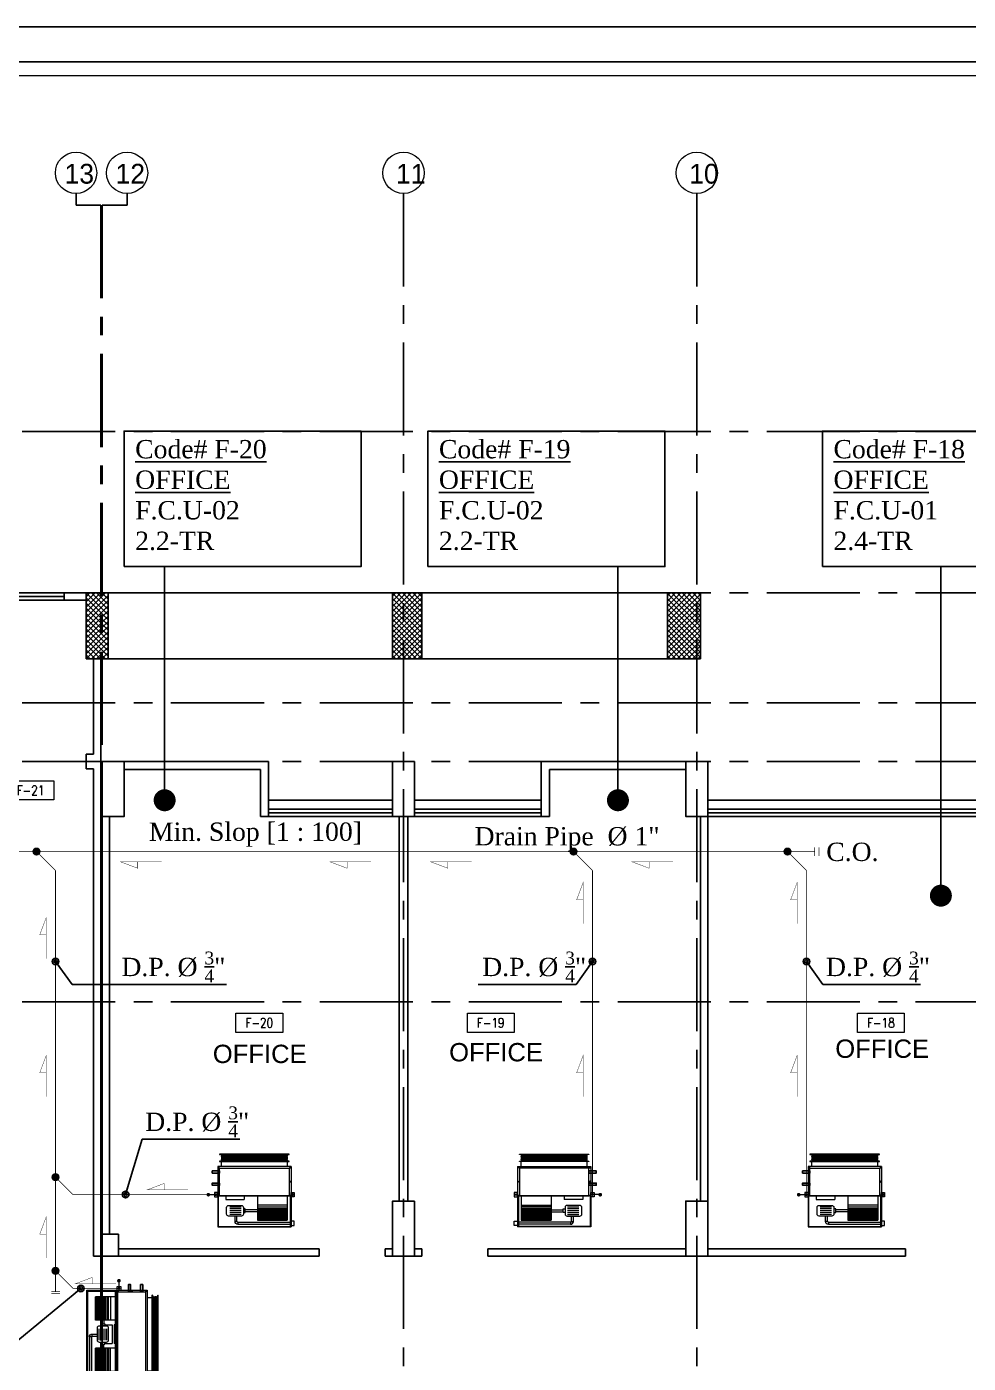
# Model space of a CAD drawing. Extents: x -711 to 2784, y 81 to 852.
# Drawn here: x -703.02 to -690.17, y 140.75 to 158.99 of the extents above; entities that cross this region are included whole.
import ezdxf
from ezdxf.enums import TextEntityAlignment as Align

# ---------------------------------------------------------------- set-up
doc = ezdxf.new("R2010")
doc.units = 0
doc.header["$MEASUREMENT"] = 0
for name, pattern in [('CENTERX2', [101.6, 63.5, -12.7, 12.7, -12.7]), ('DASHDOT', [1, 0.5, -0.25, 0, -0.25]), ('HIDDEN', [0.375, 0.25, -0.125]), ('HIDDEN-Z', [3, 2, -1])]:
    doc.linetypes.add(name, pattern=pattern)
for name, color, linetype in [('01_AC-EQUIP', 206, 'Continuous'), ('AXIS', 1, 'CENTERX2'), ('CH.W.PIPING TEXT', 4, 'Continuous'), ('COL', 2, 'Continuous'), ('COLHATCH', 5, 'Continuous'), ('column', 6, 'Continuous'), ('DRAIN PIPE', 4, 'Continuous'), ('elev', 2, 'Continuous'), ('FASEL', 253, 'Continuous'), ('fram', 252, 'Continuous'), ('M-CH-WP-R', 40, 'HIDDEN-Z'), ('M-CH-WP-S', 142, 'Continuous'), ('M-EQBMNT', 21, 'Continuous'), ('WALL', 4, 'Continuous'), ('WIN', 5, 'Continuous'), ('ZONE TEXT', 73, 'Continuous')]:
    doc.layers.add(name, color=color, linetype=linetype)
doc.layers.add('A-SYMB-RMNU', color=4, linetype='Continuous', lineweight=9)
doc.layers.add('AXIS-TXT', color=171, linetype='Continuous', lineweight=20)
doc.styles.add('AC', font='romans.shx', dxfattribs={"height": 0.2})
doc.styles.add('ARABY', font='sosa.shx')
doc.styles.add('ROMANS-TITLE', font='ROMANS.shx', dxfattribs={"width": 0.8})
doc.dimstyles.new('IHAB', dxfattribs={"dimscale": 0, "dimtxt": 0.15, "dimasz": 0.09, "dimexe": 0.18, "dimexo": 0.0625, "dimgap": 0, "dimtad": 0, "dimtih": 1, "dimtoh": 1, "dimzin": 0, "dimdsep": 46, "dimtxsty": 'ARABY', "dimcen": 0.03, "dimse1": 1, "dimse2": 1, "dimclrd": 36, "dimclrt": 42, "dimadec": 0, "dimazin": 0, "dimtfac": 1, "dimtmove": 1, "dimatfit": 3, "dimldrblk": 'ORIGIN', "dimfxl": 1, "dimtolj": 1, "dimtzin": 0, "dimarcsym": 0})

# ---------------------------------------------------------------- blocks, each defined once
blk = doc.blocks.new('A$C224F6469')
at = {"layer": '01_AC-EQUIP', "color": 1, "lineweight": 20}
for p, q in [((0, 0), (1, 0)), ((0, -0.82), (0, 0)), ((1, -0.82), (1, 0)), ((0.007, -0.004), (0.988, -0.004)), ((0.007, -0.42), (0.007, -0.004)), ((0.32, -0.168), (0.163, -0.168)), ((0.236, -0.074), (0.236, -0.145)), ((0.263, -0.074), (0.236, -0.074)), ((0.263, -0.074), (0.263, -0.145)), ((0.276, -0.035), (1, -0.035)), ((0.276, -0.061), (0.276, -0.035)), ((0.276, -0.061), (1, -0.061)), ((0.541, -0.42), (0.541, -0.09)), ((0.541, -0.09), (0.949, -0.09)), ((0.541, -0.092), (0.949, -0.092)), ((0.541, -0.094), (0.949, -0.094)), ((0.541, -0.096), (0.949, -0.096)), ((0.541, -0.099), (0.949, -0.099)), ((0.541, -0.103), (0.949, -0.103)), ((0.541, -0.106), (0.949, -0.106)), ((0.541, -0.11), (0.949, -0.11)), ((0.541, -0.115), (0.949, -0.115)), ((0.541, -0.122), (0.949, -0.122)), ((0.541, -0.129), (0.949, -0.129)), ((0.541, -0.138), (0.949, -0.138)), ((0.541, -0.148), (0.949, -0.148)), ((0.541, -0.158), (0.949, -0.158)), ((0.541, -0.168), (0.949, -0.168)), ((0.541, -0.175), (0.949, -0.175)), ((0.949, -0.42), (0.949, -0.09)), ((0.988, -0.42), (0.988, -0.004)), ((0.32, -0.194), (0.163, -0.194)), ((0.32, -0.221), (0.163, -0.221)), ((0.32, -0.248), (0.163, -0.248)), ((0.32, -0.274), (0.163, -0.274)), ((0.541, -0.204), (0.376, -0.204)), ((0.541, -0.231), (0.376, -0.231)), ((0.541, -0.184), (0.949, -0.184)), ((0.541, -0.194), (0.949, -0.194)), ((0.541, -0.214), (0.949, -0.214)), ((0.541, -0.23), (0.949, -0.23)), ((0.541, -0.25), (0.949, -0.25)), ((0.541, -0.27), (0.949, -0.27)), ((0.949, -0.295), (0.541, -0.295)), ((0, -0.42), (1, -0.42)), ((0.022, -0.425), (0.001, -0.425)), ((0.011, -0.418), (0.011, -0.432)), ((0.109, -0.37), (0.363, -0.37)), ((0.109, -0.42), (0.109, -0.37)), ((0.363, -0.42), (0.363, -0.37)), ((0.978, -0.425), (0.999, -0.425)), ((0.989, -0.418), (0.989, -0.432)), ((0.022, -0.615), (0.001, -0.615)), ((0.011, -0.608), (0.011, -0.622)), ((0.978, -0.615), (0.999, -0.615)), ((0.989, -0.608), (0.989, -0.622)), ((1, -0.82), (0, -0.82)), ((0.022, -0.81), (0.001, -0.81)), ((0.011, -0.803), (0.011, -0.817)), ((0.05, -0.82), (0.05, -0.89)), ((0.95, -0.82), (0.95, -0.89)), ((0.978, -0.81), (0.999, -0.81)), ((0.989, -0.803), (0.989, -0.817))]:
    blk.add_line(p, q, dxfattribs=at)
at = {"layer": '01_AC-EQUIP', "color": 1, "linetype": 'DASHDOT', "lineweight": 20}
blk.add_line((0.541, -0.168), (0.949, -0.168), dxfattribs=at)
at = {"layer": '01_AC-EQUIP', "color": 4, "lineweight": 20}
blk.add_line((-0.128, -0.438), (-0.023, -0.438), dxfattribs=at)
at = {"layer": '01_AC-EQUIP', "color": 2, "lineweight": 20}
for p, q in [((0.047, -0.9), (0.063, -0.895)), ((0.047, -0.9), (0.063, -0.905)), ((0.047, -0.91), (0.063, -0.905)), ((0.047, -0.91), (0.063, -0.915)), ((0.063, -0.905), (0.937, -0.905)), ((0.953, -0.9), (0.937, -0.895)), ((0.953, -0.9), (0.937, -0.905)), ((0.953, -0.91), (0.937, -0.905)), ((0.953, -0.91), (0.937, -0.915)), ((0.047, -0.92), (0.063, -0.915)), ((0.047, -0.92), (0.063, -0.925)), ((0.047, -0.931), (0.063, -0.925)), ((0.047, -0.931), (0.063, -0.936)), ((0.047, -0.941), (0.063, -0.936)), ((0.047, -0.941), (0.063, -0.946)), ((0.047, -0.951), (0.063, -0.946)), ((0.047, -0.951), (0.063, -0.956)), ((0.047, -0.961), (0.063, -0.956)), ((0.047, -0.961), (0.063, -0.966)), ((0.047, -0.971), (0.063, -0.966)), ((0.047, -0.971), (0.063, -0.976)), ((0.047, -0.981), (0.063, -0.976)), ((0.047, -0.981), (0.063, -0.987)), ((0.063, -0.915), (0.937, -0.915)), ((0.063, -0.925), (0.937, -0.925)), ((0.063, -0.936), (0.937, -0.936)), ((0.063, -0.946), (0.937, -0.946)), ((0.063, -0.956), (0.937, -0.956)), ((0.063, -0.966), (0.937, -0.966)), ((0.063, -0.976), (0.937, -0.976)), ((0.953, -0.92), (0.937, -0.915)), ((0.953, -0.92), (0.937, -0.925)), ((0.953, -0.931), (0.937, -0.925)), ((0.953, -0.931), (0.937, -0.936)), ((0.953, -0.941), (0.937, -0.936)), ((0.953, -0.941), (0.937, -0.946)), ((0.953, -0.951), (0.937, -0.946)), ((0.953, -0.951), (0.937, -0.956)), ((0.953, -0.961), (0.937, -0.956)), ((0.953, -0.961), (0.937, -0.966)), ((0.953, -0.971), (0.937, -0.966)), ((0.953, -0.971), (0.937, -0.976)), ((0.953, -0.981), (0.937, -0.976)), ((0.953, -0.981), (0.937, -0.987))]:
    blk.add_line(p, q, dxfattribs=at)
at = {"layer": '01_AC-EQUIP', "color": 1, "lineweight": 20}
blk.add_lwpolyline([(0.324, -0.145), (0.149, -0.145, 0.414214), (0.122, -0.171), (0.122, -0.264, 0.414214), (0.149, -0.291), (0.324, -0.291, 0.414214), (0.351, -0.264), (0.351, -0.171, 0.414214)], format="xyb", close=True, dxfattribs=at)
for points in [[(1.044, -0.076), (1, -0.076), (1, -0.016), (1.044, -0.016)], [(0.351, -0.193), (0.376, -0.193), (0.376, -0.243), (0.351, -0.243)], [(-0.044, -0.407), (0, -0.407), (0, -0.467), (-0.044, -0.467)], [(0.025, -0.8), (0.975, -0.8), (0.975, -0.42), (0.025, -0.42)], [(1.044, -0.407), (1, -0.407), (1, -0.467), (1.044, -0.467)]]:
    blk.add_lwpolyline(points, close=True, dxfattribs=at)
at = {"layer": '01_AC-EQUIP', "color": 4, "lineweight": 20, "const_width": 0.0252}
blk.add_lwpolyline([(-0.126, -0.45, 1), (-0.131, -0.425, 1)], format="xyb", close=True, dxfattribs=at)
at = {"layer": '01_AC-EQUIP', "color": 2, "lineweight": 20}
for points in [[(0.975, -0.89), (0.975, -0.895), (0.025, -0.895), (0.025, -0.89)], [(0.975, -0.987), (0.975, -0.992), (0.025, -0.992), (0.025, -0.987)]]:
    blk.add_lwpolyline(points, close=True, dxfattribs=at)
at = {"layer": '01_AC-EQUIP', "color": 1, "lineweight": 20}
for centre in [(-0.023, -0.438), (1.023, -0.438)]:
    blk.add_circle(centre, 0.00932, dxfattribs=at)
for radius in [0.0399, 0.0133]:
    blk.add_arc((0.276, -0.074), radius, 90.0006, 180.0006, dxfattribs=at)
at = {"layer": '01_AC-EQUIP', "color": 1, "lineweight": 20, "extrusion": (0, 0, -1)}
for centre, major_axis, start_param, end_param in [((0.011, -0.425), (-0.00827, 0), -1.570796, 4.712389), ((0.011, -0.425), (-0.0047, 0), 3.141593, 9.424778), ((0.011, -0.615), (-0.00827, 0), -1.570796, 4.712389), ((0.011, -0.615), (-0.0047, 0), 3.141593, 9.424778), ((0.011, -0.81), (-0.00827, 0), -1.570796, 4.712389), ((0.011, -0.81), (-0.0047, 0), 3.141593, 9.424778)]:
    blk.add_ellipse(centre, major_axis=major_axis, ratio=0.646018, start_param=start_param, end_param=end_param, dxfattribs=at)
at = {"layer": '01_AC-EQUIP', "color": 1, "lineweight": 20}
for centre, major_axis, start_param, end_param in [((0.989, -0.425), (0.00827, 0), -1.570796, 4.712389), ((0.989, -0.425), (0.0047, 0), 3.141593, 9.424778), ((0.989, -0.615), (0.00827, 0), -1.570796, 4.712389), ((0.989, -0.615), (0.0047, 0), 3.141593, 9.424778), ((0.989, -0.81), (0.00827, 0), -1.570796, 4.712389), ((0.989, -0.81), (0.0047, 0), 3.141593, 9.424778)]:
    blk.add_ellipse(centre, major_axis=major_axis, ratio=0.646018, start_param=start_param, end_param=end_param, dxfattribs=at)
at = {"layer": 'M-CH-WP-R', "color": 6, "linetype": 'ByBlock', "ltscale": 1.5}
blk.add_lwpolyline([(0.025, -0.762), (0.025, -0.732), (-0.075, -0.732), (-0.075, -0.762)], close=True, dxfattribs=at)
at = {"layer": 'M-CH-WP-S', "color": 5, "linetype": 'ByBlock', "ltscale": 1.5}
blk.add_lwpolyline([(0.025, -0.597), (0.025, -0.567), (-0.075, -0.567), (-0.075, -0.597)], close=True, dxfattribs=at)
at = {"layer": 'M-EQBMNT', "color": 21, "linetype": 'ByBlock', "ltscale": 1.5}
blk.add_line((0.541, -0.09), (0.949, -0.09), dxfattribs=at)
blk = doc.blocks.new('A$C069E27EC')
at = {"layer": '01_AC-EQUIP', "color": 2, "linetype": 'Continuous'}
for p, q in [((0, 0), (0, -130)), ((1, 0.3), (0.5, -1.3)), ((1, 0.3), (1.5, -1.3)), ((2, 0.3), (1.5, -1.3)), ((2, 0.3), (2.5, -1.3)), ((3, 0.3), (2.5, -1.3)), ((3, 0.3), (3.6, -1.3)), ((4.1, 0.3), (3.6, -1.3)), ((4.1, 0.3), (4.6, -1.3)), ((5.1, 0.3), (4.6, -1.3)), ((5.1, 0.3), (5.6, -1.3)), ((6.1, 0.3), (5.6, -1.3)), ((6.1, 0.3), (6.6, -1.3)), ((7.1, 0.3), (6.6, -1.3)), ((7.1, 0.3), (7.6, -1.3)), ((8.1, 0.3), (7.6, -1.3)), ((8.1, 0.3), (8.6, -1.3)), ((9.2, 0.3), (8.6, -1.3)), ((9.2, 0.3), (9.7, -1.3)), ((1.5, -128.7), (1.5, -1.3)), ((2.5, -128.7), (2.5, -1.3)), ((3.6, -128.7), (3.6, -1.3)), ((4.6, -128.7), (4.6, -1.3)), ((5.6, -128.7), (5.6, -1.3)), ((6.6, -128.7), (6.6, -1.3)), ((7.6, -128.7), (7.6, -1.3)), ((8.6, -128.7), (8.6, -1.3)), ((1, -130.3), (0.5, -128.7)), ((1, -130.3), (1.5, -128.7)), ((2, -130.3), (1.5, -128.7)), ((2, -130.3), (2.5, -128.7)), ((3, -130.3), (2.5, -128.7)), ((3, -130.3), (3.6, -128.7)), ((4.1, -130.3), (3.6, -128.7)), ((4.1, -130.3), (4.6, -128.7)), ((5.1, -130.3), (4.6, -128.7)), ((5.1, -130.3), (5.6, -128.7)), ((6.1, -130.3), (5.6, -128.7)), ((6.1, -130.3), (6.6, -128.7)), ((7.1, -130.3), (6.6, -128.7)), ((7.1, -130.3), (7.6, -128.7)), ((8.1, -130.3), (7.6, -128.7)), ((8.1, -130.3), (8.6, -128.7)), ((9.2, -130.3), (8.6, -128.7)), ((9.2, -130.3), (9.7, -128.7))]:
    blk.add_line(p, q, dxfattribs=at)
for points in [[(0, 2.5), (0.5, 2.5), (0.5, -132.5), (0, -132.5)], [(9.7, 2.5), (10.2, 2.5), (10.2, -132.5), (9.7, -132.5)]]:
    blk.add_lwpolyline(points, close=True, dxfattribs=at)
blk = doc.blocks.new('A$C7CD32F90')
at = {"layer": '01_AC-EQUIP', "color": 1, "lineweight": 20}
for p, q in [((0.089, -0.4), (0.089, -0.116)), ((0.408, -0.116), (0.089, -0.116)), ((0.408, -0.117), (0.089, -0.117)), ((0.408, -0.119), (0.089, -0.119)), ((0.408, -0.122), (0.089, -0.122)), ((0.408, -0.125), (0.089, -0.125)), ((0.408, -0.128), (0.089, -0.128)), ((0.408, -0.132), (0.089, -0.132)), ((0.408, -0.136), (0.089, -0.136)), ((0.408, -0.141), (0.089, -0.141)), ((0.408, -0.148), (0.089, -0.148)), ((0.408, -0.155), (0.089, -0.155)), ((0.408, -0.164), (0.089, -0.164)), ((0.408, -0.173), (0.089, -0.173)), ((0.408, -0.4), (0.408, -0.116)), ((0.683, -0.168), (0.526, -0.168)), ((0.599, -0.074), (0.599, -0.145)), ((0.626, -0.074), (0.599, -0.074)), ((0.626, -0.074), (0.626, -0.145)), ((0.639, -0.035), (1.2, -0.035)), ((0.639, -0.061), (0.639, -0.035)), ((0.639, -0.061), (1.2, -0.061)), ((0.791, -0.4), (0.791, -0.116)), ((0.791, -0.116), (1.11, -0.116)), ((0.791, -0.117), (1.11, -0.117)), ((0.791, -0.119), (1.11, -0.119)), ((0.791, -0.122), (1.11, -0.122)), ((0.791, -0.125), (1.11, -0.125)), ((0.791, -0.128), (1.11, -0.128)), ((0.791, -0.132), (1.11, -0.132)), ((0.791, -0.136), (1.11, -0.136)), ((0.791, -0.141), (1.11, -0.141)), ((0.791, -0.148), (1.11, -0.148)), ((0.791, -0.155), (1.11, -0.155)), ((0.791, -0.164), (1.11, -0.164)), ((0.791, -0.173), (1.11, -0.173)), ((1.11, -0.4), (1.11, -0.116)), ((0.408, -0.183), (0.089, -0.183)), ((0.408, -0.193), (0.089, -0.193)), ((0.408, -0.201), (0.089, -0.201)), ((0.408, -0.209), (0.089, -0.209)), ((0.408, -0.219), (0.089, -0.219)), ((0.408, -0.229), (0.089, -0.229)), ((0.408, -0.239), (0.089, -0.239)), ((0.408, -0.255), (0.089, -0.255)), ((0.408, -0.275), (0.089, -0.275)), ((0.408, -0.295), (0.089, -0.295)), ((0.089, -0.321), (0.408, -0.321)), ((0.408, -0.204), (0.46, -0.204)), ((0.408, -0.231), (0.46, -0.231)), ((0.472, -0.243), (0.472, -0.343)), ((0.472, -0.343), (0.726, -0.343)), ((0.683, -0.194), (0.526, -0.194)), ((0.683, -0.221), (0.526, -0.221)), ((0.683, -0.248), (0.526, -0.248)), ((0.683, -0.274), (0.526, -0.274)), ((0.726, -0.243), (0.726, -0.343)), ((0.791, -0.204), (0.739, -0.204)), ((0.791, -0.231), (0.739, -0.231)), ((0.791, -0.183), (1.11, -0.183)), ((0.791, -0.193), (1.11, -0.193)), ((0.791, -0.201), (1.11, -0.201)), ((0.791, -0.209), (1.11, -0.209)), ((0.791, -0.219), (1.11, -0.219)), ((0.791, -0.229), (1.11, -0.229)), ((0.791, -0.239), (1.11, -0.239)), ((0.791, -0.255), (1.11, -0.255)), ((0.791, -0.275), (1.11, -0.275)), ((0.791, -0.295), (1.11, -0.295)), ((1.11, -0.321), (0.791, -0.321)), ((0.022, -0.425), (0.001, -0.425)), ((0.011, -0.418), (0.011, -0.432)), ((0.472, -0.37), (0.726, -0.37)), ((0.472, -0.4), (0.472, -0.37)), ((0.726, -0.4), (0.726, -0.37)), ((1.178, -0.425), (1.199, -0.425)), ((1.189, -0.418), (1.189, -0.432)), ((0.022, -0.615), (0.001, -0.615)), ((0.011, -0.608), (0.011, -0.622)), ((1.178, -0.615), (1.199, -0.615)), ((1.189, -0.608), (1.189, -0.622)), ((0.022, -0.81), (0.001, -0.81)), ((0.011, -0.803), (0.011, -0.817)), ((0.1, -0.824), (0.1, -0.89)), ((1.1, -0.824), (1.1, -0.89)), ((1.178, -0.81), (1.199, -0.81)), ((1.189, -0.803), (1.189, -0.817))]:
    blk.add_line(p, q, dxfattribs=at)
at = {"layer": '01_AC-EQUIP', "color": 1, "linetype": 'DASHDOT', "lineweight": 20}
for p, q in [((0.408, -0.193), (0.089, -0.193)), ((0.791, -0.193), (1.11, -0.193))]:
    blk.add_line(p, q, dxfattribs=at)
at = {"layer": '01_AC-EQUIP', "color": 4, "lineweight": 20}
blk.add_line((-0.128, -0.438), (-0.023, -0.438), dxfattribs=at)
at = {"layer": '01_AC-EQUIP', "color": 1, "lineweight": 20}
for points in [[(0, -0.4), (1.2, -0.4), (1.2, 0), (0, 0)], [(0.012, -0.388), (1.188, -0.388), (1.188, -0.012), (0.012, -0.012)], [(1.244, -0.076), (1.2, -0.076), (1.2, -0.016), (1.244, -0.016)], [(0.485, -0.193), (0.46, -0.193), (0.46, -0.243), (0.485, -0.243)], [(0.714, -0.193), (0.739, -0.193), (0.739, -0.243), (0.714, -0.243)], [(-0.044, -0.407), (0, -0.407), (0, -0.467), (-0.044, -0.467)], [(1.2, -0.4), (0, -0.4), (0, -0.824), (1.2, -0.824)], [(1.175, -0.42), (0.024, -0.42), (0.024, -0.8), (1.175, -0.8)], [(1.244, -0.407), (1.2, -0.407), (1.2, -0.467), (1.244, -0.467)]]:
    blk.add_lwpolyline(points, close=True, dxfattribs=at)
blk.add_lwpolyline([(0.687, -0.145), (0.511, -0.145, 0.414214), (0.485, -0.171), (0.485, -0.264, 0.414214), (0.511, -0.291), (0.687, -0.291, 0.414214), (0.714, -0.264), (0.714, -0.171, 0.414214)], format="xyb", close=True, dxfattribs=at)
at = {"layer": '01_AC-EQUIP', "color": 4, "lineweight": 20, "const_width": 0.0252}
blk.add_lwpolyline([(-0.126, -0.45, 1), (-0.131, -0.425, 1)], format="xyb", close=True, dxfattribs=at)
at = {"layer": '01_AC-EQUIP', "color": 1, "lineweight": 20}
for centre in [(-0.023, -0.438), (1.223, -0.438)]:
    blk.add_circle(centre, 0.00932, dxfattribs=at)
for radius in [0.0399, 0.0133]:
    blk.add_arc((0.639, -0.074), radius, 90.0006, 180.0006, dxfattribs=at)
at = {"layer": '01_AC-EQUIP', "color": 1, "lineweight": 20, "extrusion": (0, 0, -1)}
for centre, major_axis, start_param, end_param in [((0.011, -0.425), (-0.00827, 0), -1.570796, 4.712389), ((0.011, -0.425), (-0.0047, 0), 3.141593, 9.424778), ((0.011, -0.615), (-0.00827, 0), -1.570796, 4.712389), ((0.011, -0.615), (-0.0047, 0), 3.141593, 9.424778), ((0.011, -0.81), (-0.00827, 0), -1.570796, 4.712389), ((0.011, -0.81), (-0.0047, 0), 3.141593, 9.424778)]:
    blk.add_ellipse(centre, major_axis=major_axis, ratio=0.646018, start_param=start_param, end_param=end_param, dxfattribs=at)
at = {"layer": '01_AC-EQUIP', "color": 1, "lineweight": 20}
for centre, major_axis, start_param, end_param in [((1.189, -0.425), (0.00827, 0), -1.570796, 4.712389), ((1.189, -0.425), (0.0047, 0), 3.141593, 9.424778), ((1.189, -0.615), (0.00827, 0), -1.570796, 4.712389), ((1.189, -0.615), (0.0047, 0), 3.141593, 9.424778), ((1.189, -0.81), (0.00827, 0), -1.570796, 4.712389), ((1.189, -0.81), (0.0047, 0), 3.141593, 9.424778)]:
    blk.add_ellipse(centre, major_axis=major_axis, ratio=0.646018, start_param=start_param, end_param=end_param, dxfattribs=at)
at = {"layer": 'M-CH-WP-R', "color": 6, "linetype": 'ByBlock', "ltscale": 1.5}
blk.add_lwpolyline([(0.025, -0.762), (0.025, -0.732), (-0.075, -0.732), (-0.075, -0.762)], close=True, dxfattribs=at)
at = {"layer": 'M-CH-WP-S', "color": 5, "linetype": 'ByBlock', "ltscale": 1.5}
blk.add_lwpolyline([(0.025, -0.597), (0.025, -0.567), (-0.075, -0.567), (-0.075, -0.597)], close=True, dxfattribs=at)
at = {"layer": 'M-EQBMNT', "color": 21, "linetype": 'ByBlock', "ltscale": 1.5}
for p, q in [((0.408, -0.116), (0.089, -0.116)), ((0.791, -0.116), (1.11, -0.116))]:
    blk.add_line(p, q, dxfattribs=at)
at = {"layer": '01_AC-EQUIP', "color": 1, "lineweight": 20, "xscale": 0.00784765227677817, "yscale": 0.00784765227677817, "zscale": 0.00784765227677817, "rotation": 270}
blk.add_blockref('A$C069E27EC', (1.11, -0.89), dxfattribs=at)
blk = doc.blocks.new('DOT')
at = {"color": 0, "linetype": 'ByBlock'}
blk.add_line((-0.5, 0), (-1, 0), dxfattribs=at)
at = {"color": 0, "linetype": 'ByBlock', "const_width": 0.5}
blk.add_lwpolyline([(-0.25, 0, 1), (0.25, 0, 1)], format="xyb", close=True, dxfattribs=at)
blk = doc.blocks.new('A-ROOM')
at = {"layer": 'A-SYMB-RMNU'}
blk.add_lwpolyline([(-425, 175), (425, 175), (425, -175), (-425, -175)], close=True, dxfattribs=at)
at = {"layer": 'A-SYMB-RMNU', "style": 'ROMANS-TITLE', "width": 0.8}
blk.add_attdef('ROOM-NO', text='', height=175, dxfattribs=at).set_placement((0, 0), align=Align.MIDDLE)

msp = doc.modelspace()

# ---------------------------------------------------------------- hatches: boundary and pattern name
at = {"layer": 'COLHATCH', "linetype": 'Continuous'}
h = msp.add_hatch(dxfattribs=at)
h.set_pattern_fill('_USER', color=252, scale=0.05, angle=45, style=0, double=1, pattern_type=0)
h.set_pattern_definition([(45, (-481.988946, -26.312867), (-0.035355339, 0.035355339), []), (135, (-481.988946, -26.312867), (-0.035355339, -0.035355339), [])])
h.paths.add_polyline_path([(-661.549, 151.267), (-661.849, 151.267), (-661.849, 150.367), (-661.549, 150.367)])
h.paths.add_polyline_path([(-659.549, 151.267), (-660.349, 151.267), (-660.349, 150.967), (-659.549, 150.967)])
h.paths.add_polyline_path([(-657.599, 149.267), (-657.899, 149.267), (-657.899, 148.667), (-657.599, 148.667)])
h.paths.add_polyline_path([(-657.199, 145.687), (-657.999, 145.687), (-657.999, 145.387), (-657.199, 145.387)])
h.paths.add_polyline_path([(-659.749, 145.687), (-660.549, 145.687), (-660.549, 145.387), (-659.749, 145.387)])
h.paths.add_polyline_path([(-659.649, 140.637), (-660.549, 140.637), (-660.549, 140.337), (-659.649, 140.337)])
h.paths.add_polyline_path([(-657.199, 140.687), (-657.999, 140.687), (-657.999, 140.387), (-657.199, 140.387)])
h.paths.add_polyline_path([(-659.456, 134.417), (-660.556, 134.417), (-660.556, 134.117), (-659.703, 134.117, -0.011587), (-659.719, 133.431), (-659.47, 133.421, 0.01656)])
h.paths.add_polyline_path([(-659.651, 131.687), (-659.904, 131.687, -0.040808), (-660.493, 129.348), (-660.256, 129.267, 0.04151)])
h.paths.add_polyline_path([(-661.549, 132.287), (-661.849, 132.287), (-661.849, 131.387), (-661.549, 131.387)])
h.paths.add_polyline_path([(-665.679, 132.287), (-666.079, 132.287), (-666.079, 131.387), (-665.679, 131.387)])
h.paths.add_polyline_path([(-669.479, 132.287), (-669.929, 132.287), (-669.929, 131.387), (-669.479, 131.387)])
h.paths.add_polyline_path([(-669.729, 130.467), (-670.029, 130.467), (-670.029, 129.567), (-669.729, 129.567)])
h.paths.add_polyline_path([(-677.729, 132.287), (-678.029, 132.287), (-678.029, 131.387), (-677.729, 131.387)])
h.paths.add_polyline_path([(-677.729, 130.467), (-678.029, 130.467), (-678.029, 129.567), (-677.729, 129.567)])
h.paths.add_polyline_path([(-685.729, 132.287), (-686.029, 132.287), (-686.029, 131.387), (-685.729, 131.387)])
h.paths.add_polyline_path([(-685.729, 130.467), (-686.029, 130.467), (-686.029, 129.567), (-685.729, 129.567)])
h.paths.add_polyline_path([(-693.829, 132.287), (-694.279, 132.287), (-694.279, 131.387), (-693.828, 131.387)])
h.paths.add_polyline_path([(-693.729, 130.467), (-694.029, 130.467), (-694.029, 129.567), (-693.729, 129.567)])
h.paths.add_polyline_path([(-697.679, 132.287), (-698.079, 132.287), (-698.079, 131.387), (-697.679, 131.387)])
h.paths.add_polyline_path([(-701.909, 132.287), (-702.209, 132.287), (-702.209, 131.387), (-701.909, 131.387)])
h.paths.add_polyline_path([(-703.201, 134.417), (-704.301, 134.417, 0.01656), (-704.288, 133.421), (-704.039, 133.431, -0.011587), (-704.054, 134.117), (-703.201, 134.117)])
h.paths.add_polyline_path([(-703.854, 131.687), (-704.107, 131.687, 0.04151), (-703.502, 129.267), (-703.265, 129.348, -0.040808)])
h.paths.add_polyline_path([(-703.209, 140.637), (-704.109, 140.637), (-704.109, 140.337), (-703.209, 140.337)])
h.paths.add_polyline_path([(-705.759, 140.687), (-706.559, 140.687), (-706.559, 140.387), (-705.759, 140.387)])
h.paths.add_polyline_path([(-705.759, 145.687), (-706.559, 145.687), (-706.559, 145.387), (-705.759, 145.387)])
h.paths.add_polyline_path([(-703.209, 145.687), (-704.009, 145.687), (-704.009, 145.387), (-703.209, 145.387)])
h.paths.add_polyline_path([(-705.859, 149.267), (-706.159, 149.267), (-706.159, 148.667), (-705.859, 148.667)])
h.paths.add_polyline_path([(-703.409, 151.267), (-704.209, 151.267), (-704.209, 150.967), (-703.409, 150.967)])
h.paths.add_polyline_path([(-701.909, 151.267), (-702.209, 151.267), (-702.209, 150.367), (-701.909, 150.367)])
h.paths.add_polyline_path([(-697.629, 151.267), (-698.029, 151.267), (-698.029, 150.367), (-697.629, 150.367)])
h.paths.add_polyline_path([(-693.829, 151.267), (-694.279, 151.267), (-694.279, 150.367), (-693.829, 150.367)])
h.paths.add_polyline_path([(-684.479, 153.467), (-684.779, 153.467), (-684.779, 152.867), (-684.479, 152.867)])
h.paths.add_polyline_path([(-684.479, 150.967), (-679.379, 150.967), (-679.379, 149.517), (-679.079, 149.517), (-679.079, 151.267), (-684.779, 151.267), (-684.779, 149.517), (-684.479, 149.517)])
h.paths.add_polyline_path([(-677.729, 153.467), (-678.029, 153.467), (-678.029, 152.867), (-677.729, 152.867)])
h.paths.add_polyline_path([(-677.729, 150.117), (-678.029, 150.117), (-678.029, 149.517), (-677.729, 149.517)])
h.paths.add_polyline_path([(-669.479, 151.267), (-669.929, 151.267), (-669.929, 150.367), (-669.479, 150.367)])
at = {"layer": 'DRAIN PIPE', "linetype": 'Continuous'}
for points in [[(-702.93, 147.736, 1), (-702.841, 147.736, 1)], [(-695.605, 147.736, 1), (-695.515, 147.736, 1)], [(-692.685, 147.736, 1), (-692.596, 147.736, 1)], [(-702.671, 143.295, 1), (-702.582, 143.295, 1)], [(-702.671, 142.015, 1), (-702.582, 142.015, 1)]]:
    msp.add_hatch(color=2, dxfattribs=at).paths.add_polyline_path(points)

# ---------------------------------------------------------------- linework, layer by layer
at = {"layer": 'AXIS', "color": 252, "linetype": 'CENTERX2', "ltscale": 0.02}
for p, q in [((-702.347, 156.559), (-702.347, 156.716)), ((-701.651, 156.559), (-701.651, 156.716)), ((-697.879, 156.716), (-697.879, 124.268)), ((-693.879, 156.716), (-693.879, 124.268)), ((-702.009, 156.559), (-702.347, 156.559)), ((-702.009, 156.559), (-702.009, 124.425)), ((-701.989, 156.559), (-701.989, 124.425)), ((-701.989, 156.559), (-701.651, 156.559)), ((-655.078, 153.467), (-708.68, 153.467)), ((-655.078, 151.267), (-708.68, 151.267)), ((-655.078, 149.767), (-708.68, 149.767)), ((-655.078, 148.967), (-708.68, 148.967)), ((-655.078, 145.687), (-708.68, 145.687))]:
    msp.add_line(p, q, dxfattribs=at)
at = {"layer": 'AXIS-TXT'}
for centre in [(-702.347, 156.998), (-701.651, 156.998), (-697.879, 156.998), (-693.879, 156.998)]:
    msp.add_circle(centre, 0.282, dxfattribs=at)
at = {"layer": 'CH.W.PIPING TEXT', "color": 34, "linetype": 'Continuous'}
for points in [[(-701.691, 151.626), (-698.458, 151.626), (-698.458, 153.474), (-701.691, 153.474)], [(-697.547, 151.626), (-694.313, 151.626), (-694.313, 153.474), (-697.547, 153.474)], [(-692.165, 151.626), (-688.931, 151.626), (-688.931, 153.474), (-692.165, 153.474)]]:
    msp.add_lwpolyline(points, close=True, dxfattribs=at)
at = {"layer": 'COL', "color": 252, "linetype": 'Continuous'}
for points in [[(-701.689, 148.967), (-701.989, 148.967), (-701.989, 148.217), (-701.689, 148.217)], [(-697.729, 148.967), (-698.029, 148.967), (-698.029, 148.217), (-697.729, 148.217)], [(-693.729, 148.967), (-694.029, 148.967), (-694.029, 148.217), (-693.729, 148.217)], [(-697.729, 142.967), (-698.029, 142.967), (-698.029, 142.217), (-697.729, 142.217)], [(-693.729, 142.967), (-694.029, 142.967), (-694.029, 142.217), (-693.729, 142.217)], [(-701.769, 142.517), (-701.989, 142.517), (-701.989, 142.217), (-701.769, 142.217)]]:
    msp.add_lwpolyline(points, close=True, dxfattribs=at)
at = {"layer": 'column'}
for points in [[(-702.209, 150.367), (-701.909, 150.367), (-701.909, 151.267), (-702.209, 151.267)], [(-698.029, 150.367), (-697.629, 150.367), (-697.629, 151.267), (-698.029, 151.267)], [(-694.279, 150.367), (-693.829, 150.367), (-693.829, 151.267), (-694.279, 151.267)]]:
    msp.add_lwpolyline(points, close=True, dxfattribs=at)
at = {"layer": 'DRAIN PIPE', "color": 6, "const_width": 0.01}
for points in [[(-692.27, 147.736), (-704.71, 147.736)], [(-702.885, 147.736), (-702.627, 147.477)], [(-695.56, 147.736), (-695.301, 147.477)], [(-692.64, 147.736), (-692.382, 147.477)], [(-692.27, 147.795), (-692.27, 147.677)], [(-692.212, 147.795), (-692.212, 147.677)], [(-702.627, 141.732), (-702.627, 147.477)], [(-695.301, 143.056), (-695.301, 147.477)], [(-692.382, 143.056), (-692.382, 147.477)], [(-702.627, 143.295), (-702.388, 143.056)], [(-700.437, 143.056), (-702.388, 143.056)], [(-702.627, 142.015), (-702.388, 141.776)], [(-702.686, 141.732), (-702.568, 141.732)], [(-702.686, 141.703), (-702.568, 141.703)], [(-701.761, 141.776), (-702.388, 141.776)]]:
    msp.add_lwpolyline(points, dxfattribs=at)
at = {"layer": 'DRAIN PIPE', "color": 2, "linetype": 'Continuous', "const_width": 0.005}
for points in [[(-701.181, 147.597), (-701.741, 147.597), (-701.506, 147.509), (-701.506, 147.597)], [(-698.322, 147.597), (-698.882, 147.597), (-698.647, 147.509), (-698.647, 147.597)], [(-696.949, 147.597), (-697.51, 147.597), (-697.275, 147.509), (-697.275, 147.597)], [(-694.203, 147.597), (-694.763, 147.597), (-694.528, 147.509), (-694.528, 147.597)], [(-695.429, 146.754), (-695.429, 147.315), (-695.517, 147.08), (-695.429, 147.08)], [(-692.509, 146.754), (-692.509, 147.315), (-692.597, 147.08), (-692.509, 147.08)], [(-702.754, 146.274), (-702.754, 146.835), (-702.842, 146.6), (-702.754, 146.6)], [(-702.754, 144.394), (-702.754, 144.954), (-702.842, 144.719), (-702.754, 144.719)], [(-695.429, 144.394), (-695.429, 144.954), (-695.517, 144.719), (-695.429, 144.719)], [(-692.509, 144.394), (-692.509, 144.954), (-692.597, 144.719), (-692.509, 144.719)], [(-700.82, 143.119), (-701.38, 143.119), (-701.146, 143.208), (-701.146, 143.119)], [(-702.754, 142.191), (-702.754, 142.752), (-702.842, 142.517), (-702.754, 142.517)], [(-701.8, 141.837), (-702.361, 141.837), (-702.126, 141.926), (-702.126, 141.837)]]:
    msp.add_lwpolyline(points, dxfattribs=at)
at = {"layer": 'DRAIN PIPE', "color": 2, "linetype": 'Continuous'}
for centre in [(-702.885, 147.736), (-695.56, 147.736), (-692.64, 147.736), (-702.627, 143.295), (-702.627, 142.015)]:
    msp.add_circle(centre, 0.0448, dxfattribs=at)
at = {"layer": 'elev', "color": 252, "linetype": 'Continuous'}
for p, q in [((-698.029, 151.267), (-701.909, 151.267)), ((-694.279, 151.267), (-697.629, 151.267)), ((-701.909, 150.367), (-698.029, 150.367)), ((-697.629, 150.367), (-694.279, 150.367))]:
    msp.add_line(p, q, dxfattribs=at)
at = {"layer": 'FASEL', "linetype": 'HIDDEN'}
for points in [[(-702.009, 133.667), (-702.009, 148.967)], [(-701.989, 133.687), (-701.989, 148.967)]]:
    msp.add_lwpolyline(points, dxfattribs=at)
at = {"layer": 'fram'}
msp.add_line((-646.067, 158.515), (-710.114, 158.515), dxfattribs=at)
for points in [[(-710.591, 158.992), (-645.591, 158.992), (-645.591, 120.992), (-710.591, 120.992)], [(-653.644, 158.515), (-710.114, 158.515), (-710.114, 121.469), (-653.644, 121.469)]]:
    msp.add_lwpolyline(points, close=True, dxfattribs=at)
at = {"layer": 'WALL', "color": 252, "linetype": 'Continuous'}
for p, q in [((-702.509, 151.267), (-702.509, 151.167)), ((-702.509, 151.267), (-701.909, 151.267)), ((-702.209, 151.267), (-701.909, 151.267)), ((-701.909, 151.267), (-701.909, 150.367)), ((-694.279, 150.367), (-694.279, 151.267)), ((-694.279, 151.267), (-693.829, 151.267)), ((-693.829, 151.267), (-693.829, 150.367)), ((-702.509, 151.167), (-702.209, 151.167)), ((-702.209, 151.167), (-702.209, 150.367)), ((-702.209, 150.367), (-702.109, 150.367)), ((-702.109, 150.367), (-702.109, 149.067)), ((-702.009, 150.367), (-702.009, 142.217)), ((-701.909, 150.367), (-702.009, 150.367)), ((-693.829, 150.367), (-694.279, 150.367)), ((-702.109, 149.067), (-702.209, 149.067)), ((-702.209, 148.867), (-702.209, 149.067)), ((-702.109, 148.867), (-702.209, 148.867)), ((-702.109, 148.867), (-702.109, 147.037)), ((-702.109, 148.867), (-702.109, 142.217)), ((-701.989, 148.967), (-699.719, 148.967)), ((-701.989, 148.967), (-701.989, 142.217)), ((-701.689, 148.857), (-699.829, 148.857)), ((-701.689, 148.857), (-701.689, 148.217)), ((-699.829, 148.857), (-699.829, 148.217)), ((-699.719, 148.967), (-699.719, 148.217)), ((-698.029, 148.217), (-698.029, 148.967)), ((-698.029, 148.967), (-697.729, 148.967)), ((-697.729, 148.967), (-697.729, 148.217)), ((-693.729, 148.967), (-695.999, 148.967)), ((-695.999, 148.967), (-695.999, 148.217)), ((-694.029, 148.857), (-695.889, 148.857)), ((-695.889, 148.857), (-695.889, 148.217)), ((-694.029, 148.857), (-694.029, 148.217)), ((-693.729, 148.967), (-693.729, 142.217)), ((-701.989, 148.217), (-701.989, 142.517)), ((-701.889, 148.217), (-701.889, 142.517)), ((-701.689, 148.217), (-701.889, 148.217)), ((-699.829, 148.217), (-699.719, 148.217)), ((-697.939, 148.217), (-698.029, 148.217)), ((-697.939, 148.217), (-697.939, 142.967)), ((-697.819, 148.217), (-697.819, 142.967)), ((-697.729, 148.217), (-697.819, 148.217)), ((-695.999, 148.217), (-695.889, 148.217)), ((-694.029, 148.217), (-693.829, 148.217)), ((-693.829, 148.217), (-693.829, 142.967)), ((-697.939, 142.967), (-698.029, 142.967)), ((-698.029, 142.967), (-698.029, 142.217)), ((-697.819, 142.967), (-697.729, 142.967)), ((-697.729, 142.967), (-697.729, 142.217)), ((-693.829, 142.967), (-694.029, 142.967)), ((-694.029, 142.967), (-694.029, 142.217)), ((-701.889, 142.517), (-701.769, 142.517)), ((-701.769, 142.517), (-701.769, 142.217)), ((-702.009, 142.217), (-702.109, 142.217)), ((-701.989, 142.217), (-701.769, 142.217)), ((-698.029, 142.217), (-697.729, 142.217)), ((-698.029, 142.217), (-697.729, 142.217)), ((-694.029, 142.217), (-693.729, 142.217))]:
    msp.add_line(p, q, dxfattribs=at)
at = {"layer": 'WALL', "linetype": 'Continuous'}
msp.add_lwpolyline([(-653.836, 158.323, 0.0192, 0.0192, 0), (-709.922, 158.323, 0.0192, 0.0192, 0), (-709.922, 121.661, 0.0192, 0.0192, 0), (-653.836, 121.661, 0.0192, 0.0192, 0)], format="xyseb", close=True, dxfattribs=at)
at = {"layer": 'WALL', "color": 252, "linetype": 'Continuous'}
msp.add_lwpolyline([(-698.029, 151.267), (-697.629, 151.267), (-697.629, 150.367), (-698.029, 150.367)], close=True, dxfattribs=at)
at = {"layer": 'WIN', "color": 252}
for p, q in [((-702.509, 151.267), (-703.309, 151.267)), ((-703.309, 151.217), (-702.509, 151.217)), ((-703.309, 151.167), (-702.509, 151.167)), ((-699.719, 148.437), (-698.029, 148.437)), ((-699.719, 148.317), (-698.029, 148.317)), ((-697.729, 148.437), (-695.999, 148.437)), ((-697.729, 148.317), (-695.999, 148.317)), ((-693.729, 148.437), (-690.029, 148.437)), ((-693.729, 148.317), (-690.029, 148.317)), ((-699.719, 148.267), (-698.029, 148.267)), ((-699.719, 148.217), (-698.029, 148.217)), ((-697.729, 148.267), (-695.999, 148.267)), ((-697.729, 148.217), (-695.999, 148.217)), ((-693.729, 148.267), (-690.029, 148.267)), ((-693.729, 148.217), (-690.029, 148.217)), ((-701.769, 142.317), (-699.029, 142.317)), ((-699.029, 142.317), (-699.029, 142.217)), ((-698.129, 142.317), (-698.129, 142.217)), ((-698.129, 142.317), (-698.029, 142.317)), ((-697.729, 142.317), (-697.629, 142.317)), ((-697.629, 142.317), (-697.629, 142.217)), ((-696.729, 142.317), (-696.729, 142.217)), ((-694.029, 142.317), (-696.729, 142.317)), ((-693.729, 142.317), (-691.029, 142.317)), ((-691.029, 142.317), (-691.029, 142.217)), ((-699.029, 142.217), (-701.769, 142.217)), ((-698.129, 142.217), (-698.029, 142.217)), ((-697.729, 142.217), (-697.629, 142.217)), ((-696.729, 142.217), (-694.029, 142.217)), ((-691.029, 142.217), (-693.729, 142.217))]:
    msp.add_line(p, q, dxfattribs=at)

# ---------------------------------------------------------------- block references
at = {"layer": '01_AC-EQUIP', "xscale": -1}
for name, p, rotation in [('A$C224F6469', (-700.414, 142.617), 180), ('A$C224F6469', (-692.359, 142.617), 180), ('A$C7CD32F90', (-702.199, 141.752), 90)]:
    msp.add_blockref(name, p, dxfattribs=dict(at, rotation=rotation))
at = {"layer": '01_AC-EQUIP', "rotation": 180}
msp.add_blockref('A$C224F6469', (-695.324, 142.617), dxfattribs=at)
at = {"layer": 'A-SYMB-RMNU', "xscale": 0.0007500000000391083, "yscale": 0.0007500000000106866, "zscale": 0.00075}
for p, values in [((-702.967, 148.572), {'ROOM-NO': 'F-21'}), ((-699.846, 145.4), {'ROOM-NO': 'F-20'}), ((-696.689, 145.4), {'ROOM-NO': 'F-19'}), ((-691.366, 145.4), {'ROOM-NO': 'F-18'})]:
    msp.add_blockref('A-ROOM', p, dxfattribs=at).add_auto_attribs(values)

# ---------------------------------------------------------------- texts
at = {"layer": 'AXIS-TXT', "style": 'ARABY'}
for s, p in [('13', (-702.503, 156.851, 0)), ('12', (-701.807, 156.851, 0)), ('11', (-697.981, 156.851, 0)), ('10', (-693.981, 156.851, 0))]:
    msp.add_text(s, height=0.27, dxfattribs=at).set_placement(p)
at = {"layer": 'CH.W.PIPING TEXT', "color": 47, "linetype": 'Continuous', "char_height": 0.25, "width": 3.95146, "attachment_point": 7, "style": 'AC'}
for s, insert in [('\\A1;{\\fTimes New Roman|b0|i0|c0|p18;\\L\\C3;Code# F-20\\POFFICE\\P\\l\\C256;F.C.U-02\\L\\C3;\\P\\l\\C34;2.2-TR}', (-701.54, 151.847)), ('\\A1;{\\fTimes New Roman|b0|i0|c0|p18;\\L\\C3;Code# F-19\\POFFICE\\P\\l\\C256;F.C.U-02\\L\\C3;\\P\\l\\C34;2.2-TR}', (-697.396, 151.847)), ('\\A1;{\\fTimes New Roman|b0|i0|c0|p18;\\L\\C3;Code# F-18\\POFFICE\\P\\l\\C256;F.C.U-01\\C34;\\P2.4-TR}', (-692.013, 151.847))]:
    msp.add_mtext(s, dxfattribs=dict(at, insert=insert))
at = {"layer": 'DRAIN PIPE', "color": 2, "insert": (-701.352, 148.133), "char_height": 0.25, "width": 10.22534, "attachment_point": 1, "style": 'AC'}
msp.add_mtext('\\A1;{\\fTimes New Roman|b0|i0|c0|p18;Min. Slop [1 : 100]}', dxfattribs=at)
at = {"layer": 'DRAIN PIPE', "color": 6, "char_height": 0.25, "width": 10.22534, "attachment_point": 1, "style": 'AC'}
for s, insert in [('\\A1;{\\fTimes New Roman|b0|i0|c0|p18;\\C5;Drain Pipe  %%C 1"}', (-696.91, 148.071)), ('\\A1;{\\fTimes New Roman|b0|i0|c0|p18;\\C5;C.O.}', (-692.112, 147.858)), ('\\A1;{\\fTimes New Roman|b0|i0|c0|p18;\\C5;D.P. %%C \\H0.7x;\\S3/4;\\H1.429x;"}', (-701.728, 146.372)), ('\\A1;{\\fTimes New Roman|b0|i0|c0|p18;\\C5;D.P. %%C \\H0.7x;\\S3/4;\\H1.429x;"}', (-696.806, 146.372)), ('\\A1;{\\fTimes New Roman|b0|i0|c0|p18;\\C5;D.P. %%C \\H0.7x;\\S3/4;\\H1.429x;"}', (-692.115, 146.372)), ('\\A1;{\\fTimes New Roman|b0|i0|c0|p18;\\C5;D.P. %%C \\H0.7x;\\S3/4;\\H1.429x;"}', (-701.403, 144.259))]:
    msp.add_mtext(s, dxfattribs=dict(at, insert=insert))
at = {"layer": 'ZONE TEXT', "linetype": 'Continuous', "char_height": 0.25, "width": 3.29288, "attachment_point": 1, "style": 'AC'}
for insert in [(-691.989, 145.172), (-700.481, 145.101), (-697.257, 145.124)]:
    msp.add_mtext('{\\fArial|b0|i0|c0|p34;OFFICE}', dxfattribs=dict(at, insert=insert))

# ---------------------------------------------------------------- leaders
at = {"layer": 'CH.W.PIPING TEXT', "color": 47, "linetype": 'Continuous'}
for points in [[(-701.138, 148.437), (-701.138, 151.626)], [(-694.954, 148.437), (-694.954, 151.626)], [(-690.548, 147.135), (-690.548, 151.626)]]:
    msp.add_leader(points, dimstyle='IHAB', override={"dimscale": 1, "dimasz": 0.3, "dimclrd": 47, "dimldrblk": 'DOT'}, dxfattribs=at)
at = {"layer": 'DRAIN PIPE', "color": 6}
for points in [[(-702.627, 146.238), (-702.402, 145.924), (-700.293, 145.924)], [(-695.301, 146.238), (-695.526, 145.924), (-696.859, 145.924)], [(-692.382, 146.238), (-692.157, 145.924), (-690.824, 145.924)], [(-701.67, 143.056), (-701.445, 143.811), (-700.113, 143.811)], [(-702.28, 141.776), (-703.44, 140.821), (-704.773, 140.821)]]:
    msp.add_leader(points, dimstyle='IHAB', override={"dimscale": 1, "dimldrblk": 'Origin2'}, dxfattribs=at)

doc.saveas('drawing.dxf')
